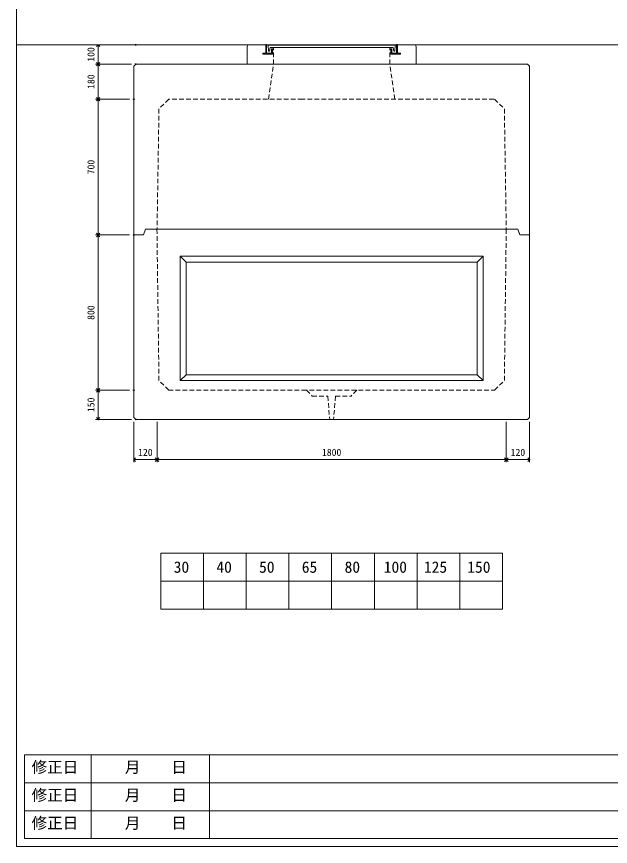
# Model space of a CAD drawing. Units: millimetres, scale not verified. Extents: x -9756 to 9756, y -4538 to 4538.
# Drawn here: x -2485 to 575, y -4012 to 263 of the extents above; entities that cross this region are included whole.
import ezdxf
from ezdxf.enums import TextEntityAlignment as Align

# ---------------------------------------------------------------- set-up
doc = ezdxf.new("R2010")
doc.units = ezdxf.units.MM
doc.header["$LTSCALE"] = 20
doc.header["$PDMODE"] = 32
doc.header["$PDSIZE"] = 4
doc.linetypes.add('DASHED1', pattern=[1.8, 1.2, -0.6])
doc.layers.add('0-1_Defpoints', color=7, linetype='Continuous')
for name, color, linetype, lineweight in [('0-2_waku', 7, 'Continuous', 18), ('0-3_gaikei', 7, 'Continuous', 18), ('0-4_kakure', 7, 'DASHED1', 5), ('0-5_sunpou', 7, 'Continuous', 5), ('0-8_uchigawa', 6, 'Continuous', 18), ('0-A_futa', 3, 'Continuous', 18), ('0-B_GL', 4, 'Continuous', 18), ('0-D_文字１', 7, 'Continuous', 18)]:
    doc.layers.add(name, color=color, linetype=linetype, lineweight=lineweight)
doc.styles.add('ＭＳ ゴシック', font='')
doc.styles.get('ＭＳ ゴシック').set_extended_font_data('MS Gothic')

# ---------------------------------------------------------------- blocks, each defined once
blk = doc.blocks.new('_Open90')
at = {"layer": '0-5_sunpou'}
blk.add_line((0, 0), (-1, 0), dxfattribs=at)
blk.add_lwpolyline([(-0.5, 0.5), (0, 0), (-0.5, -0.5)], dxfattribs=at)
blk = doc.blocks.new('D82')
at = {"layer": '0-1_Defpoints'}
for p in [(4048.18, 3988.65), (3854.85, 3888.65), (4048.18, 3888.65)]:
    blk.add_point(p, dxfattribs=at)
at = {"layer": '0-5_sunpou'}
for p, q in [((4026.18, 3988.65), (3841.85, 3988.65)), ((3854.85, 3970.65), (3854.85, 3906.65)), ((4026.18, 3888.65), (3841.85, 3888.65))]:
    blk.add_line(p, q, dxfattribs=at)
at = {"layer": '0-5_sunpou', "xscale": 18, "yscale": 18}
for p, rotation in [((3854.85, 3988.65), 90), ((3854.85, 3888.65), 270)]:
    blk.add_blockref('_Open90', p, dxfattribs=dict(at, rotation=rotation))
at = {"layer": '0-5_sunpou', "style": 'ＭＳ ゴシック'}
blk.add_text('100', height=36.66, rotation=90, dxfattribs=at).set_placement((3846.85, 3901.15), align=Align.BOTTOM_LEFT)
blk = doc.blocks.new('D83')
at = {"layer": '0-1_Defpoints'}
for p in [(4048.18, 3888.65), (3854.85, 3708.65), (4038.18, 3708.65)]:
    blk.add_point(p, dxfattribs=at)
at = {"layer": '0-5_sunpou'}
for p, q in [((4026.18, 3888.65), (3841.85, 3888.65)), ((3854.85, 3870.65), (3854.85, 3726.65)), ((4016.18, 3708.65), (3841.85, 3708.65))]:
    blk.add_line(p, q, dxfattribs=at)
at = {"layer": '0-5_sunpou', "xscale": 18, "yscale": 18}
for p, rotation in [((3854.85, 3888.65), 90), ((3854.85, 3708.65), 270)]:
    blk.add_blockref('_Open90', p, dxfattribs=dict(at, rotation=rotation))
at = {"layer": '0-5_sunpou', "style": 'ＭＳ ゴシック'}
blk.add_text('180', height=36.66, rotation=90, dxfattribs=at).set_placement((3846.85, 3761.15), align=Align.BOTTOM_LEFT)
blk = doc.blocks.new('D84')
at = {"layer": '0-1_Defpoints'}
for p in [(4038.18, 3708.65), (3854.85, 3008.65), (4038.18, 3008.65)]:
    blk.add_point(p, dxfattribs=at)
at = {"layer": '0-5_sunpou'}
for p, q in [((4016.18, 3708.65), (3841.85, 3708.65)), ((3854.85, 3690.65), (3854.85, 3026.65)), ((4016.18, 3008.65), (3841.85, 3008.65))]:
    blk.add_line(p, q, dxfattribs=at)
at = {"layer": '0-5_sunpou', "xscale": 18, "yscale": 18}
for p, rotation in [((3854.85, 3708.65), 90), ((3854.85, 3008.65), 270)]:
    blk.add_blockref('_Open90', p, dxfattribs=dict(at, rotation=rotation))
at = {"layer": '0-5_sunpou', "style": 'ＭＳ ゴシック'}
blk.add_text('700', height=36.66, rotation=90, dxfattribs=at).set_placement((3846.85, 3321.15), align=Align.BOTTOM_LEFT)
blk = doc.blocks.new('D85')
at = {"layer": '0-1_Defpoints'}
for p in [(4038.18, 3008.65), (3854.85, 2208.65), (4038.18, 2208.65)]:
    blk.add_point(p, dxfattribs=at)
at = {"layer": '0-5_sunpou'}
for p, q in [((4016.18, 3008.65), (3841.85, 3008.65)), ((3854.85, 2990.65), (3854.85, 2226.65)), ((4016.18, 2208.65), (3841.85, 2208.65))]:
    blk.add_line(p, q, dxfattribs=at)
at = {"layer": '0-5_sunpou', "xscale": 18, "yscale": 18}
for p, rotation in [((3854.85, 3008.65), 90), ((3854.85, 2208.65), 270)]:
    blk.add_blockref('_Open90', p, dxfattribs=dict(at, rotation=rotation))
at = {"layer": '0-5_sunpou', "style": 'ＭＳ ゴシック'}
blk.add_text('800', height=36.66, rotation=90, dxfattribs=at).set_placement((3846.85, 2571.15), align=Align.BOTTOM_LEFT)
blk = doc.blocks.new('D86')
at = {"layer": '0-1_Defpoints'}
for p in [(4038.18, 2208.65), (3854.85, 2058.65), (4048.18, 2058.65)]:
    blk.add_point(p, dxfattribs=at)
at = {"layer": '0-5_sunpou'}
for p, q in [((4016.18, 2208.65), (3841.85, 2208.65)), ((3854.85, 2190.65), (3854.85, 2076.65)), ((4026.18, 2058.65), (3841.85, 2058.65))]:
    blk.add_line(p, q, dxfattribs=at)
at = {"layer": '0-5_sunpou', "xscale": 18, "yscale": 18}
for p, rotation in [((3854.85, 2208.65), 90), ((3854.85, 2058.65), 270)]:
    blk.add_blockref('_Open90', p, dxfattribs=dict(at, rotation=rotation))
at = {"layer": '0-5_sunpou', "style": 'ＭＳ ゴシック'}
blk.add_text('150', height=36.66, rotation=90, dxfattribs=at).set_placement((3846.85, 2096.15), align=Align.BOTTOM_LEFT)
blk = doc.blocks.new('_Open90_41')
at = {"layer": '0-5_sunpou'}
blk.add_line((0, 0), (-1, 0), dxfattribs=at)
blk.add_lwpolyline([(-0.5, 0.5), (0, 0), (-0.5, -0.5)], dxfattribs=at)
blk = doc.blocks.new('120')
at = {"layer": '0-5_sunpou'}
for p, q in [((-80, 163.97), (-80, -44.26)), ((40, 163.97), (40, -44.26)), ((40, 163.97), (40, -44.26)), ((-62, -31.26), (22, -31.26))]:
    blk.add_line(p, q, dxfattribs=at)
blk.add_point((40, -31.26), dxfattribs=at)
at = {"layer": '0-5_sunpou', "xscale": 18, "yscale": 18, "rotation": 180}
blk.add_blockref('_Open90_41', (-80, -31.26), dxfattribs=at)
at = {"layer": '0-5_sunpou', "xscale": 18, "yscale": 18}
blk.add_blockref('_Open90_41', (40, -31.26), dxfattribs=at)
at = {"layer": '0-5_sunpou', "style": 'ＭＳ ゴシック'}
blk.add_text('120', height=36.66, dxfattribs=at).set_placement((-57.5, -23.26), align=Align.BOTTOM_LEFT)
blk = doc.blocks.new('180')
at = {"layer": '0-5_sunpou'}
for p, q in [((450, 171.45), (450, -36.78)), ((450, 171.45), (450, -36.78)), ((-1332, -23.78), (432, -23.78))]:
    blk.add_line(p, q, dxfattribs=at)
blk.add_point((450, -23.78), dxfattribs=at)
at = {"layer": '0-5_sunpou', "xscale": 18, "yscale": 18, "rotation": 180}
blk.add_blockref('_Open90_41', (-1350, -23.78), dxfattribs=at)
at = {"layer": '0-5_sunpou', "xscale": 18, "yscale": 18}
blk.add_blockref('_Open90_41', (450, -23.78), dxfattribs=at)
at = {"layer": '0-5_sunpou', "style": 'ＭＳ ゴシック'}
blk.add_text('1800', height=36.66, dxfattribs=at).set_placement((-500, -15.78), align=Align.BOTTOM_LEFT)
blk = doc.blocks.new('120120')
at = {"layer": '0-5_sunpou'}
for p, q in [((40, 178.71), (40, -29.52)), ((-62, -16.52), (22, -16.52))]:
    blk.add_line(p, q, dxfattribs=at)
blk.add_point((40, -16.52), dxfattribs=at)
at = {"layer": '0-5_sunpou', "xscale": 18, "yscale": 18, "rotation": 180}
blk.add_blockref('_Open90_41', (-80, -16.52), dxfattribs=at)
at = {"layer": '0-5_sunpou', "xscale": 18, "yscale": 18}
blk.add_blockref('_Open90_41', (40, -16.52), dxfattribs=at)
at = {"layer": '0-5_sunpou', "style": 'ＭＳ ゴシック'}
blk.add_text('120', height=36.66, dxfattribs=at).set_placement((-57.5, -8.52), align=Align.BOTTOM_LEFT)

msp = doc.modelspace()

# ---------------------------------------------------------------- linework, layer by layer
at = {"layer": '0-2_waku'}
for p, q in [((-2485.01, 4537.56), (-2485.01, -4012.44)), ((-2485.01, 4469.37), (-2485.01, -4012.44)), ((-1741.26, -2501.44), (-1741.26, -2789.44)), ((-1741.26, -2501.44), (-1741.26, -2789.44)), ((-1741.26, -2501.44), (-1741.26, -2789.44)), ((-1741.26, -2501.44), (-1741.26, -2789.44)), ((-1741.26, -2501.44), (18.74, -2501.44)), ((-1521.26, -2501.44), (-1521.26, -2789.44)), ((-1301.26, -2501.44), (-1301.26, -2789.44)), ((-1301.26, -2501.44), (-1301.26, -2789.44)), ((-1081.26, -2501.44), (-1081.26, -2789.44)), ((-861.26, -2501.44), (-861.26, -2789.44)), ((-641.26, -2501.44), (-641.26, -2789.44)), ((-421.26, -2501.44), (-421.26, -2789.44)), ((-201.26, -2501.44), (-201.26, -2789.44)), ((18.74, -2501.44), (18.74, -2789.44)), ((-1741.26, -2645.44), (18.74, -2645.44)), ((-1741.26, -2789.44), (18.74, -2789.44)), ((-1741.26, -2789.44), (18.74, -2789.44)), ((-2445.01, -3540.44), (-2445.01, -3972.44)), ((-2445.01, -3540.44), (1610.99, -3540.44)), ((-2100.01, -3540.44), (-2100.01, -3972.44)), ((-1490.01, -3540.44), (-1490.01, -3972.44)), ((-1490.01, -3540.44), (-1490.01, -3972.44)), ((-2445.01, -3684.44), (1610.99, -3684.44)), ((-2445.01, -3828.44), (1034.99, -3828.44)), ((-2445.01, -3972.44), (1610.99, -3972.44)), ((-2485.01, -4012.44), (5674.99, -4012.44)), ((-2485.01, -4012.44), (9754.99, -4012.44))]:
    msp.add_line(p, q, dxfattribs=at)
at = {"layer": '0-3_gaikei'}
for p, q in [((-1296.26, 17.56), (-1296.26, 107.56)), ((-1286.26, 117.56), (-1201.27, 117.56)), ((-521.26, 117.56), (-436.26, 117.56)), ((-426.26, 17.56), (-426.26, 107.56)), ((-1881.26, 7.56), (-1881.26, -862.44)), ((-1296.26, 17.56), (-1186.26, 17.56)), ((-1261.26, 17.56), (-461.26, 17.56)), ((-426.26, 17.56), (-536.26, 17.56)), ((-156.26, 17.56), (148.74, 17.56)), ((148.74, 17.56), (158.74, 7.56)), ((158.74, -862.44), (158.74, 7.56)), ((98.74, -832.44), (108.74, -862.44)), ((103.74, -847.44), (108.74, -862.44)), ((-1831.26, -862.44), (-1881.26, -862.44)), ((158.74, -862.44), (108.74, -862.44)), ((158.74, -1802.44), (158.74, -862.44)), ((-1871.26, -1812.44), (148.74, -1812.44)), ((158.74, -1802.44), (148.74, -1812.44))]:
    msp.add_line(p, q, dxfattribs=at)
for points in [[(-151.26, 17.56), (-1871.26, 17.56), (-1881.26, 7.56)], [(-1831.26, -862.44), (-1821.26, -832.44), (98.74, -832.44)], [(-1881.26, -862.44), (-1881.26, -1802.44), (-1871.26, -1812.44)]]:
    msp.add_lwpolyline(points, dxfattribs=at)
for centre, radius, start, end in [((-1286.85, 108.14), 9.44, 86.47383, 183.52617), ((-435.93, 107.89), 9.68, 358.04251, 91.95749), ((-436.26, 107.56), 10, 0, 10)]:
    msp.add_arc(centre, radius, start, end, dxfattribs=at)
at = {"layer": '0-4_kakure'}
for p, q in [((-1161.26, 17.56), (-1161.26, 104.06)), ((-561.26, 17.56), (-561.26, 104.06)), ((-1186.26, -162.44), (-1161.26, 17.56)), ((-536.26, -162.44), (-561.26, 17.56)), ((-26.26, -162.44), (-1011.26, -162.44)), ((-21.26, -162.44), (28.74, -212.44)), ((-1751.26, -212.44), (-1761.03, -832.44)), ((28.74, -212.44), (38.5, -832.44)), ((-1751.26, -1612.44), (-1761.66, -832.44)), ((28.74, -1612.44), (38.5, -832.44)), ((-1701.26, -1662.44), (-1751.26, -1612.44)), ((-21.26, -1662.44), (28.74, -1612.44)), ((-1701.26, -1662.44), (-1011.26, -1662.44)), ((-1011.26, -1662.44), (-21.26, -1662.44)), ((-991.26, -1662.44), (-961.26, -1692.44)), ((-731.26, -1662.44), (-761.26, -1692.44)), ((-961.26, -1692.44), (-881.26, -1692.44)), ((-881.26, -1692.44), (-871.26, -1812.44)), ((-841.26, -1692.44), (-851.26, -1812.44)), ((-841.26, -1692.44), (-761.26, -1692.44))]:
    msp.add_line(p, q, dxfattribs=at)
msp.add_lwpolyline([(-1011.26, -162.44), (-1701.26, -162.44), (-1751.26, -212.44)], dxfattribs=at)
at = {"layer": '0-8_uchigawa'}
for p, q in [((-1641.26, -972.44), (-1641.26, -1612.44)), ((-1641.26, -972.44), (-81.26, -972.44)), ((-1641.26, -972.44), (-81.26, -972.44)), ((-1641.26, -972.44), (-1611.26, -1002.44)), ((-81.26, -972.44), (-111.26, -1002.44)), ((-81.26, -1612.44), (-81.26, -972.44)), ((-1611.26, -1002.44), (-1611.26, -1582.44)), ((-1611.26, -1002.44), (-111.26, -1002.44)), ((-111.26, -1582.44), (-111.26, -1002.44)), ((-1641.26, -1612.44), (-1611.26, -1582.44)), ((-1641.26, -1612.44), (-81.26, -1612.44)), ((-1611.26, -1582.44), (-111.26, -1582.44)), ((-1600.76, -1582.44), (-861.26, -1582.44)), ((-861.26, -1582.44), (-121.76, -1582.44)), ((-81.26, -1612.44), (-111.26, -1582.44))]:
    msp.add_line(p, q, dxfattribs=at)
at = {"layer": '0-A_futa'}
for p, q in [((-1201.27, 117.56), (-1201.27, 74.56)), ((-1199.27, 119.56), (-1196.27, 119.56)), ((-1196.27, 119.56), (-1196.27, 74.56)), ((-1188.45, 115.06), (-534.12, 115.06)), ((-1188.45, 115.06), (-1185.96, 85.06)), ((-1177.94, 104.06), (-1182.25, 85.06)), ((-1177.94, 104.06), (-544.6, 104.06)), ((-1171.27, 94.56), (-1171.27, 74.56)), ((-1169.27, 96.56), (-1168.27, 96.56)), ((-1166.27, 94.56), (-1166.27, 69.56)), ((-556.26, 94.56), (-556.26, 69.56)), ((-553.26, 96.56), (-554.26, 96.56)), ((-551.26, 94.56), (-551.26, 74.56)), ((-544.6, 104.06), (-540.28, 85.06)), ((-534.12, 115.06), (-536.37, 85.06)), ((-526.26, 119.56), (-526.26, 74.56)), ((-526.26, 119.56), (-523.26, 119.56)), ((-521.26, 117.56), (-521.26, 74.56)), ((-1216.27, 72.56), (-1216.27, 71.56)), ((-1214.27, 74.56), (-1201.27, 74.56)), ((-1166.27, 69.56), (-1214.27, 69.56)), ((-1196.27, 74.56), (-1171.27, 74.56)), ((-1185.96, 85.06), (-1182.25, 85.06)), ((-556.26, 69.56), (-508.26, 69.56)), ((-526.26, 74.56), (-551.26, 74.56)), ((-536.37, 85.06), (-540.28, 85.06)), ((-508.26, 74.56), (-521.26, 74.56)), ((-506.26, 72.56), (-506.26, 71.56))]:
    msp.add_line(p, q, dxfattribs=at)
for centre, start, end in [((-1199.27, 117.56), 90, 180), ((-1169.27, 94.56), 90, 180), ((-1168.27, 94.56), 0, 90), ((-554.26, 94.56), 90, 180), ((-553.26, 94.56), 0, 90), ((-523.26, 117.56), 0, 90), ((-1214.27, 72.56), 90, 180), ((-1214.27, 71.56), 180, 270), ((-508.26, 72.56), 0, 90), ((-508.26, 71.56), 270, 0)]:
    msp.add_arc(centre, 2, start, end, dxfattribs=at)
at = {"layer": '0-B_GL'}
msp.add_line((-2483.79, 117.56), (9756.21, 117.56), dxfattribs=at)

# ---------------------------------------------------------------- block references
at = {"layer": '0-5_sunpou'}
for name, p in [('D82', (-5919.45, -3871.1)), ('D83', (-5919.45, -3871.1)), ('D84', (-5919.45, -3871.1)), ('D85', (-5919.45, -3871.1)), ('D86', (-5919.45, -3871.1)), ('120', (-1801.26, -1988.41)), ('180', (-411.26, -1995.89)), ('120120', (118.74, -2003.15))]:
    msp.add_blockref(name, p, dxfattribs=at)

# ---------------------------------------------------------------- texts
at = {"layer": '0-D_文字１', "style": 'ＭＳ ゴシック'}
for s, p in [('30', (-1675.34, -2620.36)), ('40', (-1455.34, -2620.36)), ('50', (-1235.34, -2620.36)), ('65', (-1015.34, -2620.36)), ('80', (-794.53, -2620.36)), ('100', (-592.78, -2620.36)), ('125', (-386, -2620.36)), ('150', (-162.48, -2620.36)), ('修正日', (-2407.71, -3651.03)), ('\u3000\u3000月\u3000\u3000日', (-2087.42, -3651.03)), ('修正日', (-2407.71, -3795.03)), ('\u3000\u3000月\u3000\u3000日', (-2087.42, -3795.03)), ('修正日', (-2407.71, -3939.03)), ('\u3000\u3000月\u3000\u3000日', (-2087.42, -3939.03))]:
    msp.add_text(s, height=58.65, dxfattribs=at).set_placement(p, align=Align.BOTTOM_LEFT)

doc.saveas('drawing.dxf')
